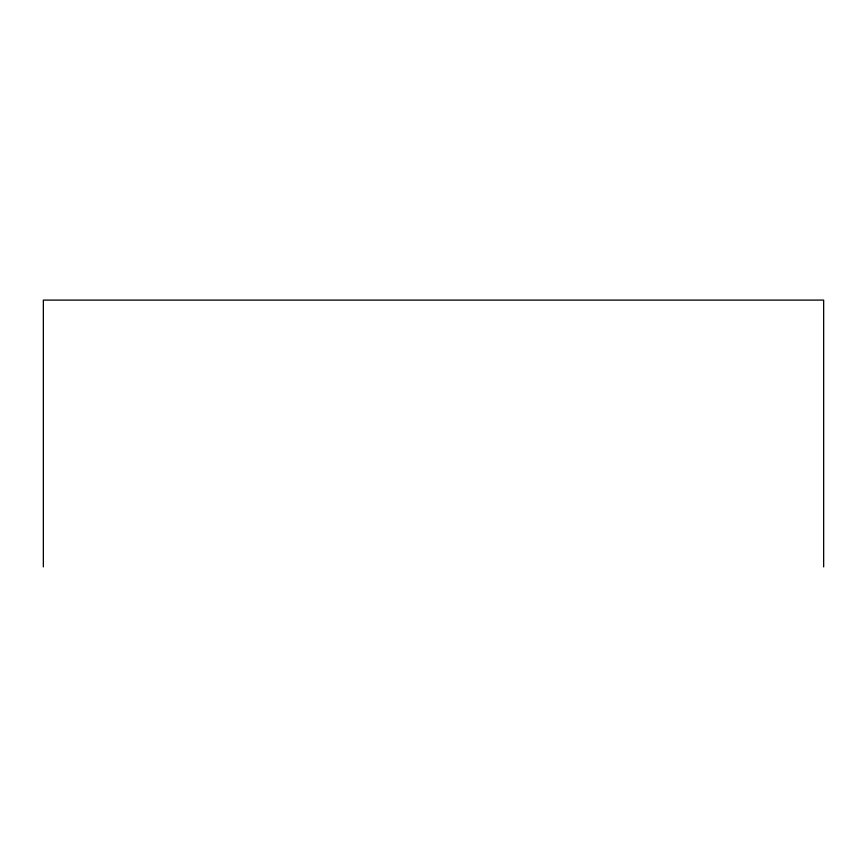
<?xml version="1.0" encoding="UTF-8"?>
<svg xmlns="http://www.w3.org/2000/svg" width="867" height="867" viewBox="0 0 867 867"><rect width="100%" height="100%" fill="white"/><g stroke="black" fill="none" stroke-linecap="round" stroke-linejoin="round"><path stroke-width="1.3" d="M823.65 566.899L823.65 300.101L43.35 300.101L43.35 566.899"/></g></svg>
